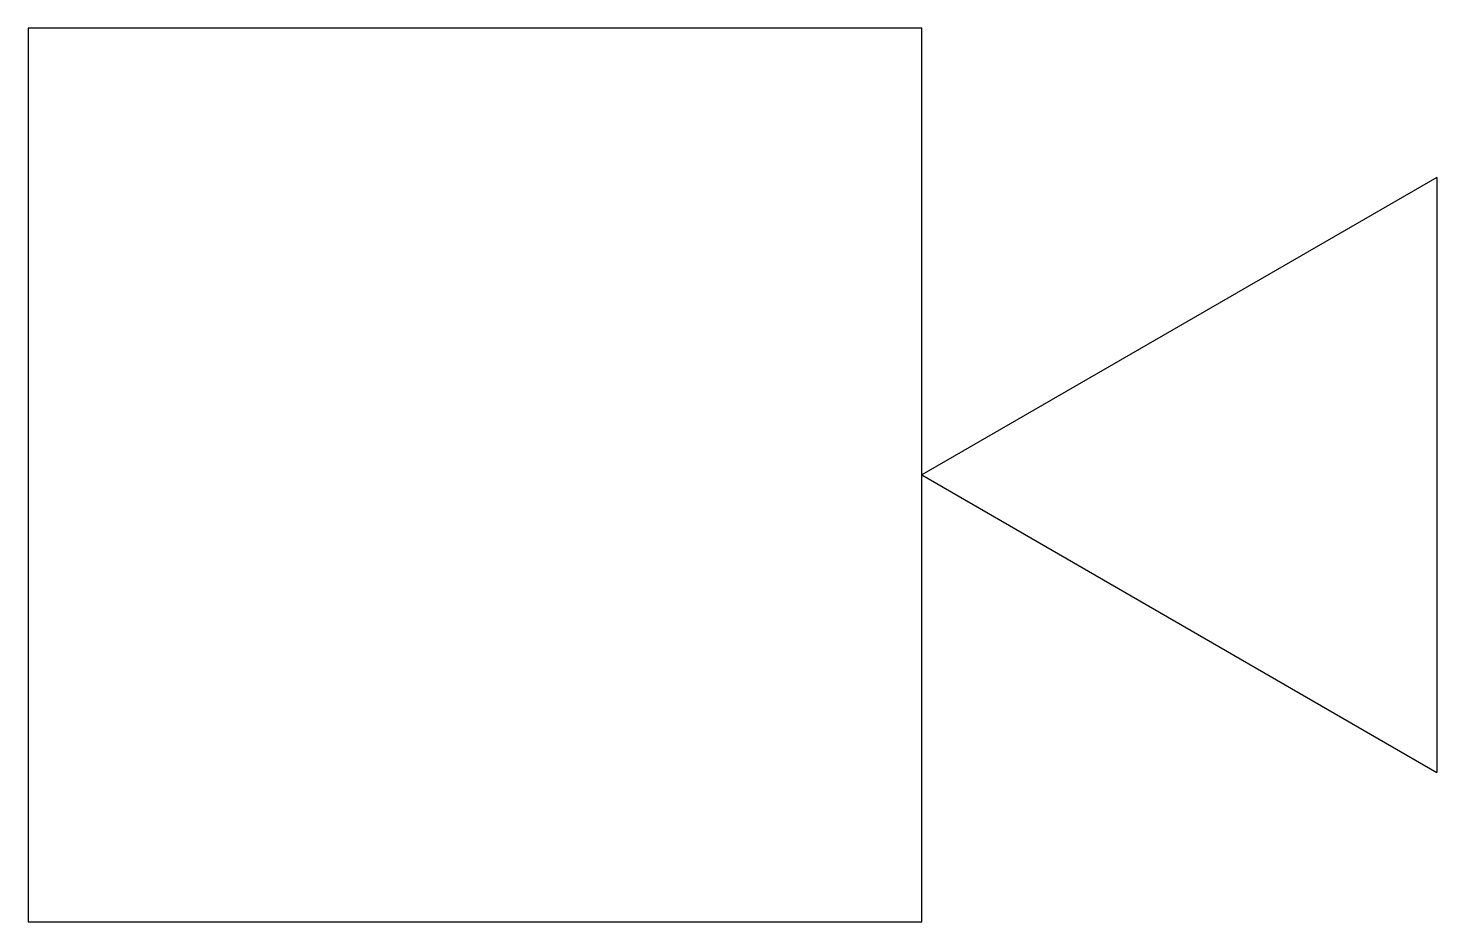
# Model space of a CAD drawing. Extents: x 2139.289 to 2139.584, y 1940.971 to 1941.159.
import ezdxf

# ---------------------------------------------------------------- set-up
doc = ezdxf.new("R2010")
doc.units = 0
doc.header["$LTSCALE"] = 192
doc.header["$MEASUREMENT"] = 0
doc.layers.get('0').update_dxf_attribs({"linetype": 'CONTINUOUS'})

msp = doc.modelspace()

# ---------------------------------------------------------------- linework, layer by layer
for p, q in [((2139.58433, 1941.12761), (2139.47626, 1941.06522)), ((2139.58433, 1941.12761), (2139.58433, 1941.00282)), ((2139.47626, 1941.06522), (2139.58433, 1941.00282))]:
    msp.add_line(p, q)
msp.add_lwpolyline([(2139.28876, 1940.97147), (2139.47626, 1940.97147), (2139.47626, 1941.15897), (2139.28876, 1941.15897)], close=True)

doc.saveas('drawing.dxf')
